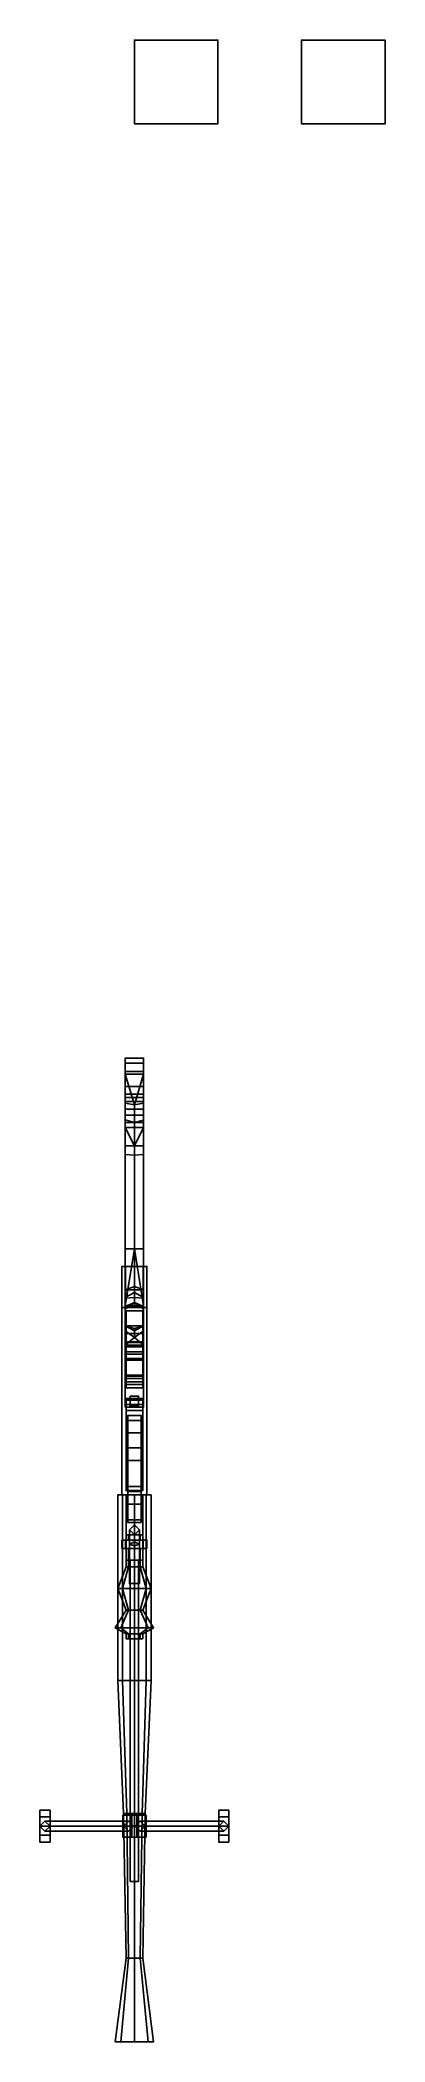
# Model space of a CAD drawing. Header units: millimetres. Extents: x -1.1 to 3, y -11.9 to 12.
import ezdxf

# ---------------------------------------------------------------- set-up
doc = ezdxf.new("R2010")
doc.units = ezdxf.units.MM

msp = doc.modelspace()

# ---------------------------------------------------------------- linework, layer by layer
for points in [[(1, 12, 1), (1, 12), (0, 12), (0, 12, 1)], [(1, 12), (1, 11), (0, 11), (0, 12)], [(0, 12), (0, 11), (0, 11, 1), (0, 12, 1)], [(0, 12, 1), (0, 11, 1), (1, 11, 1), (1, 12, 1)], [(1, 11, 1), (1, 11), (1, 12), (1, 12, 1)], [(3, 12), (3, 11), (2, 11), (2, 12)], [(2, 12), (2, 11), (3, 11), (3, 12)], [(0, 11, 1), (0, 11), (1, 11), (1, 11, 1)], [(-0.11, -0.17, 3.38), (-0.11, -0.36, 3.49), (-0.11, -0.23, 3.49), (-0.11, -0.17, 3.43)], [(0.11, -0.17, 3.43), (0.11, -0.17, 3.38), (-0.11, -0.17, 3.38), (-0.11, -0.17, 3.43)], [(-0.11, -0.17, 3.43), (-0.11, -0.23, 3.49), (0.11, -0.23, 3.49), (0.11, -0.17, 3.43)], [(-0.11, -0.36, 3.38), (-0.11, -0.36, 3.49), (-0.11, -0.17, 3.38), (-0.11, -0.33, 3.27)], [(-0.11, -0.33, 3.27), (-0.11, -0.17, 3.38), (0.11, -0.17, 3.38), (0.11, -0.33, 3.27)], [(-0.11, -0.23, 3.49), (-0.11, -0.36, 3.49), (0.11, -0.36, 3.49), (0.11, -0.23, 3.49)], [(0.11, -0.23, 3.49), (0.11, -0.36, 3.49), (0.11, -0.17, 3.38), (0.11, -0.17, 3.43)], [(0.11, -0.17, 3.38), (0.11, -0.36, 3.49), (0.11, -0.36, 3.38), (0.11, -0.33, 3.27)], [(-0.11, -0.56, 3.13), (-0.11, -0.36, 3.38), (-0.11, -0.33, 3.27), (-0.11, -0.51, 3.06)], [(-0.11, -0.51, 3.06), (-0.11, -0.33, 3.27), (0.11, -0.33, 3.27), (0.11, -0.51, 3.06)], [(-0.11, -0.56, 3.13), (-0.11, -0.71, 3.49), (-0.11, -0.36, 3.49), (-0.11, -0.36, 3.38)], [(-0.11, -0.36, 3.49), (0, -0.73, 3.53), (0, -0.73, 3.53), (0.11, -0.36, 3.49)], [(-0.11, -0.71, 3.49), (0, -0.73, 3.53), (0, -0.73, 3.53), (-0.11, -0.36, 3.49)], [(0, -0.73, 3.53), (0, -0.73, 3.53), (0.11, -0.71, 3.49), (0.11, -0.36, 3.49)], [(0.11, -0.33, 3.27), (0.11, -0.36, 3.38), (0.11, -0.56, 3.13), (0.11, -0.51, 3.06)], [(0.11, -0.36, 3.49), (0.11, -0.71, 3.49), (0.11, -0.56, 3.13), (0.11, -0.36, 3.38)], [(-0.11, -0.69, 2.84), (-0.11, -0.56, 3.13), (-0.11, -0.51, 3.06), (-0.11, -0.6, 2.81)], [(-0.11, -0.6, 2.81), (-0.11, -0.51, 3.06), (0.11, -0.51, 3.06), (0.11, -0.6, 2.81)], [(-0.11, -0.69, 2.84), (-0.11, -0.91, 3.36), (-0.11, -0.71, 3.49), (-0.11, -0.56, 3.13)], [(-0.11, -0.85, 2.63), (-0.11, -0.69, 2.84), (-0.11, -0.6, 2.81), (-0.11, -0.64, 2.34)], [(-0.11, -0.64, 2.34), (-0.11, -0.6, 2.81), (0.11, -0.6, 2.81), (0.11, -0.64, 2.34)], [(-0.11, -0.78, 2.03), (-0.11, -0.94, 2.03), (-0.11, -0.85, 2.63), (-0.11, -0.64, 2.34)], [(0.11, -0.64, 2.34), (0.11, -0.78, 2.03), (-0.11, -0.78, 2.03), (-0.11, -0.64, 2.34)], [(0.11, -0.85, 2.63), (0.11, -0.69, 2.84), (-0.11, -0.69, 2.84), (-0.11, -0.85, 2.63)], [(-0.11, -0.85, 2.63), (-0.11, -1.32, 3.3), (-0.11, -0.91, 3.36), (-0.11, -0.69, 2.84)], [(0.11, -0.69, 2.84), (0.11, -0.85, 2.63), (-0.11, -0.85, 2.63), (-0.11, -0.69, 2.84)], [(-0.11, -0.908, 3.361), (0, -0.94, 3.41), (0, -0.73, 3.53), (-0.11, -0.71, 3.49)], [(0, -0.73, 3.53), (0, -0.94, 3.41), (0.11, -0.91, 3.36), (0.11, -0.71, 3.49)], [(0.11, -0.51, 3.06), (0.11, -0.56, 3.13), (0.11, -0.69, 2.84), (0.11, -0.6, 2.81)], [(0.11, -0.71, 3.49), (0.11, -0.91, 3.36), (0.11, -0.69, 2.84), (0.11, -0.56, 3.13)], [(0.11, -0.6, 2.81), (0.11, -0.69, 2.84), (0.11, -0.85, 2.63), (0.11, -0.64, 2.34)], [(0.11, -0.85, 2.63), (0.11, -0.94, 2.03), (0.11, -0.78, 2.03), (0.11, -0.64, 2.34)], [(0.11, -0.91, 3.36), (0.11, -1.32, 3.3), (0.11, -0.85, 2.63), (0.11, -0.69, 2.84)], [(0.11, -0.78, 2.03), (0.11, -0.94, 2.03), (-0.11, -0.94, 2.03), (-0.11, -0.78, 2.03)], [(-0.11, -0.94, 2.03), (-0.11, -1, 2.31), (-0.11, -0.85, 2.63)], [(-0.11, -1, 2.31), (-0.11, -1.22, 2.36), (-0.11, -1.32, 3.3), (-0.11, -0.85, 2.63)], [(-0.11, -1.32, 3.3), (0, -1.33, 3.35), (0, -0.94, 3.41), (-0.11, -0.908, 3.361)], [(0.11, -0.94, 2.03), (0.11, -1, 2.31), (-0.11, -1, 2.31), (-0.11, -0.94, 2.03)], [(0, -0.94, 3.41), (0, -1.33, 3.35), (0.11, -1.32, 3.3), (0.11, -0.91, 3.36)], [(0.11, -0.85, 2.63), (0.11, -1, 2.31), (0.11, -0.94, 2.03), (0.11, -0.85, 2.63)], [(0.11, -1.32, 3.3), (0.11, -1.22, 2.36), (0.11, -1, 2.31), (0.11, -0.85, 2.63)], [(0.11, -1, 2.31), (0, -1.22, 2.31), (0, -1.22, 2.31), (-0.11, -1, 2.31)], [(0, -1.22, 2.31), (-0.11, -1.22, 2.36), (-0.11, -1.22, 2.36), (-0.11, -1, 2.31)], [(0.11, -1.22, 2.36), (0, -1.22, 2.31), (0, -1.22, 2.31), (0.11, -1, 2.31)], [(-0.11, -1.22, 2.36), (-0.11, -2.45, 2.86), (-0.11, -2.45, 3.3), (-0.11, -1.32, 3.3)], [(0, -1.22, 2.31), (0, -2.45, 2.81), (-0.11, -2.45, 2.86), (-0.11, -1.22, 2.36)], [(-0.11, -1.32, 3.3), (-0.11, -2.45, 3.3), (0, -2.45, 3.35), (0, -1.33, 3.35)], [(0.11, -2.45, 2.86), (0, -2.45, 2.81), (0, -1.22, 2.31), (0.11, -1.22, 2.36)], [(0, -2.45, 3.35), (0.11, -2.45, 3.3), (0.11, -1.32, 3.3), (0, -1.33, 3.35)], [(0.11, -2.45, 3.3), (0.11, -2.45, 2.86), (0.11, -1.22, 2.36), (0.11, -1.32, 3.3)], [(-0.11, -2.45, 2.86), (-0.11, -2.54, 2.93), (-0.11, -2.54, 3.22), (-0.11, -2.45, 3.3)], [(-0.11, -2.54, 3.22), (-0.11, -3.13, 3.3), (-0.11, -3.13, 3.3), (-0.11, -2.45, 3.3)], [(0, -2.45, 3.35), (-0.11, -3.13, 3.3), (0.11, -3.13, 3.3), (0, -2.45, 3.35)], [(-0.11, -2.45, 2.86), (-0.11, -3.04, 3.03), (-0.11, -3.04, 3.03), (-0.11, -2.54, 2.93)], [(0, -2.45, 2.81), (0, -3.03, 2.97), (-0.11, -3.04, 3.03), (-0.11, -2.45, 2.86)], [(-0.11, -2.45, 3.3), (-0.11, -3.13, 3.3), (0, -2.45, 3.35)], [(-0.11, -2.54, 2.93), (-0.11, -3.04, 3.03), (-0.11, -3.13, 3.3), (-0.11, -2.54, 3.22)], [(0.11, -2.45, 2.86), (0.11, -3.04, 3.03), (0, -3.03, 2.97), (0, -2.45, 2.81)], [(0, -2.45, 3.35), (0.11, -3.13, 3.3), (0.11, -2.45, 3.3), (0, -2.45, 3.35)], [(0.11, -2.54, 3.22), (0.11, -2.54, 2.93), (0.11, -2.45, 2.86), (0.11, -2.45, 3.3)], [(0.11, -3.13, 3.3), (0.11, -3.13, 3.3), (0.11, -2.54, 3.22), (0.11, -2.45, 3.3)], [(0.11, -3.04, 3.03), (0.11, -3.04, 3.03), (0.11, -2.45, 2.86), (0.11, -2.54, 2.93)], [(0.11, -3.13, 3.3), (0.11, -3.04, 3.03), (0.11, -2.54, 2.93), (0.11, -2.54, 3.22)], [(-0.106, -2.66, 3.746), (-0.15, -2.66, 3.64), (-0.15, -3.15, 3.64), (-0.106, -3.15, 3.746)], [(-0.15, -2.66, 3.64), (-0.106, -2.66, 3.534), (-0.106, -3.15, 3.534), (-0.15, -3.15, 3.64)], [(0.106, -2.66, 3.746), (-0.15, -2.66, 3.64), (-0.106, -2.66, 3.746), (0, -2.66, 3.79)], [(0.15, -2.66, 3.64), (-0.106, -2.66, 3.534), (-0.15, -2.66, 3.64), (0.106, -2.66, 3.746)], [(0, -2.66, 3.79), (-0.106, -2.66, 3.746), (-0.106, -3.15, 3.746), (0, -3.15, 3.79)], [(-0.106, -2.66, 3.534), (0, -2.66, 3.49), (0, -3.15, 3.49), (-0.106, -3.15, 3.534)], [(0.106, -2.66, 3.534), (0, -2.66, 3.49), (-0.106, -2.66, 3.534), (0.15, -2.66, 3.64)], [(0.106, -2.66, 3.746), (0, -2.66, 3.79), (0, -3.15, 3.79), (0.106, -3.15, 3.746)], [(0, -2.66, 3.49), (0.106, -2.66, 3.534), (0.106, -3.15, 3.534), (0, -3.15, 3.49)], [(0.15, -2.66, 3.64), (0.106, -2.66, 3.746), (0.106, -3.15, 3.746), (0.15, -3.15, 3.64)], [(0.106, -2.66, 3.534), (0.15, -2.66, 3.64), (0.15, -3.15, 3.64), (0.106, -3.15, 3.534)], [(-0.11, -2.94, 2.1), (-0.11, -3.03, 2.51), (0, -2.97, 2.51), (0, -2.9, 2.16)], [(0, -2.9, 2.16), (0.11, -2.94, 2.1), (-0.11, -2.94, 2.1), (0, -2.9, 2.16)], [(-0.11, -3.37, 2.02), (-0.11, -3.37, 2.45), (-0.11, -3.03, 2.51), (-0.11, -2.94, 2.1)], [(0.11, -2.94, 2.1), (0.11, -3.37, 2.02), (-0.11, -3.37, 2.02), (-0.11, -2.94, 2.1)], [(-0.11, -3.03, 2.51), (-0.11, -3.14, 2.79), (0, -3.09, 2.8), (0, -2.97, 2.51)], [(0, -3.03, 2.97), (0, -3.09, 2.89), (-0.11, -3.17, 2.92), (-0.11, -3.04, 3.03)], [(-0.11, -3.37, 2.45), (-0.11, -3.43, 2.7), (-0.11, -3.14, 2.79), (-0.11, -3.03, 2.51)], [(-0.11, -3.04, 3.03), (-0.11, -3.46, 3.09), (-0.11, -3.46, 3.3), (-0.11, -3.13, 3.3)], [(-0.11, -3.17, 2.92), (-0.11, -3.46, 2.96), (-0.11, -3.46, 3.09), (-0.11, -3.04, 3.03)], [(0, -3.09, 2.89), (0, -3.09, 2.8), (-0.11, -3.14, 2.79), (-0.11, -3.17, 2.92)], [(0, -2.9, 2.16), (0, -2.97, 2.51), (0.11, -3.03, 2.51), (0.11, -2.94, 2.1)], [(0, -2.97, 2.51), (0, -3.09, 2.8), (0.11, -3.14, 2.79), (0.11, -3.03, 2.51)], [(0.11, -3.04, 3.03), (0.11, -3.17, 2.92), (0, -3.09, 2.89), (0, -3.03, 2.97)], [(0.11, -3.17, 2.92), (0.11, -3.14, 2.79), (0, -3.09, 2.8), (0, -3.09, 2.89)], [(0.11, -3.03, 2.51), (0.11, -3.37, 2.45), (0.11, -3.37, 2.02), (0.11, -2.94, 2.1)], [(0.11, -3.14, 2.79), (0.11, -3.43, 2.7), (0.11, -3.37, 2.45), (0.11, -3.03, 2.51)], [(0.11, -3.46, 3.3), (0.11, -3.46, 3.09), (0.11, -3.04, 3.03), (0.11, -3.13, 3.3)], [(0.11, -3.46, 3.09), (0.11, -3.46, 2.96), (0.11, -3.17, 2.92), (0.11, -3.04, 3.03)], [(-0.15, -3.15, 3.3), (-0.15, -5.39, 3.3), (-0.15, -5.39, 3.94), (-0.15, -3.15, 3.94)], [(0.15, -3.15, 3.94), (0.15, -3.15, 3.3), (-0.15, -3.15, 3.3), (-0.15, -3.15, 3.94)], [(0.15, -3.15, 3.3), (0.15, -5.39, 3.3), (-0.15, -5.39, 3.3), (-0.15, -3.15, 3.3)], [(-0.15, -3.15, 3.94), (-0.15, -5.39, 3.94), (0.15, -5.39, 3.94), (0.15, -3.15, 3.94)], [(0.11, -3.15, 3.3), (0.11, -3.13, 3.3), (-0.11, -3.13, 3.3), (-0.11, -3.15, 3.3)], [(-0.11, -3.14, 2.79), (-0.11, -3.56, 2.86), (-0.11, -3.46, 2.96), (-0.11, -3.17, 2.92)], [(-0.11, -3.43, 2.7), (-0.11, -3.6, 2.83), (-0.11, -3.56, 2.86), (-0.11, -3.14, 2.79)], [(-0.1, -3.19, 3.94), (-0.1, -4.11, 3.94), (-0.1, -4.11, 4.03), (-0.1, -3.19, 4.03)], [(-0.1, -3.19, 4.03), (-0.1, -4.11, 4.03), (0.1, -4.11, 4.03), (0.1, -3.19, 4.03)], [(0.1, -3.19, 4.03), (0.1, -3.19, 3.94), (-0.1, -3.19, 3.94), (-0.1, -3.19, 4.03)], [(0.1, -4.11, 4.03), (0.1, -4.11, 3.94), (0.1, -3.19, 3.94), (0.1, -3.19, 4.03)], [(0.11, -3.46, 2.96), (0.11, -3.56, 2.86), (0.11, -3.14, 2.79), (0.11, -3.17, 2.92)], [(0.11, -3.56, 2.86), (0.11, -3.6, 2.83), (0.11, -3.43, 2.7), (0.11, -3.14, 2.79)], [(0.15, -5.39, 3.94), (0.15, -5.39, 3.3), (0.15, -3.15, 3.3), (0.15, -3.15, 3.94)], [(0, -3.4, 2.45), (0, -3.51, 2.7), (-0.11, -3.43, 2.7), (-0.11, -3.37, 2.45)], [(0, -3.43, 2.03), (0, -3.4, 2.45), (-0.11, -3.37, 2.45), (-0.11, -3.37, 2.02)], [(0.11, -3.37, 2.02), (0, -3.43, 2.03), (0, -3.43, 2.03), (-0.11, -3.37, 2.02)], [(0, -3.51, 2.7), (-0.11, -3.6, 2.83), (-0.11, -3.43, 2.7), (0, -3.51, 2.7)], [(-0.11, -3.57, 3.18), (-0.11, -3.96, 3.18), (-0.11, -4.26, 3.3), (-0.11, -3.46, 3.3)], [(-0.11, -3.46, 3.09), (-0.11, -3.57, 3.18), (-0.11, -3.46, 3.3)], [(0.11, -3.46, 3.09), (0.11, -3.57, 3.18), (-0.11, -3.57, 3.18), (-0.11, -3.46, 3.09)], [(-0.11, -3.46, 3.09), (-0.11, -3.46, 2.96), (0.11, -3.46, 2.96), (0.11, -3.46, 3.09)], [(-0.11, -3.46, 2.96), (-0.11, -3.56, 2.86), (0.11, -3.56, 2.86), (0.11, -3.46, 2.96)], [(0, -3.51, 2.7), (0.11, -3.6, 2.83), (-0.11, -3.6, 2.83), (0, -3.51, 2.7)], [(-0.11, -3.6, 2.83), (-0.11, -4, 2.83), (-0.11, -3.97, 2.86), (-0.11, -3.56, 2.86)], [(-0.11, -3.56, 2.86), (-0.11, -3.97, 2.86), (0.11, -3.97, 2.86), (0.11, -3.56, 2.86)], [(0.11, -3.57, 3.18), (0.11, -3.96, 3.18), (-0.11, -3.96, 3.18), (-0.11, -3.57, 3.18)], [(0.11, -3.37, 2.02), (0.11, -3.37, 2.45), (0, -3.4, 2.45), (0, -3.43, 2.03)], [(0.11, -3.37, 2.45), (0.11, -3.43, 2.7), (0, -3.51, 2.7), (0, -3.4, 2.45)], [(0.11, -3.43, 2.7), (0.11, -3.6, 2.83), (0, -3.51, 2.7), (0.11, -3.43, 2.7)], [(0.11, -4.26, 3.3), (0.11, -3.96, 3.18), (0.11, -3.57, 3.18), (0.11, -3.46, 3.3)], [(0.11, -3.46, 3.3), (0.11, -3.57, 3.18), (0.11, -3.46, 3.09), (0.11, -3.46, 3.3)], [(0.11, -3.97, 2.86), (0.11, -4, 2.83), (0.11, -3.6, 2.83), (0.11, -3.56, 2.86)], [(0.11, -3.6, 2.83), (0.11, -4, 2.83), (-0.11, -4, 2.83), (-0.11, -3.6, 2.83)], [(-0.11, -3.68, 3), (-0.11, -3.71, 3.03), (-0.11, -3.71, 3.18), (-0.11, -3.62, 3.18)], [(0.11, -3.62, 3.18), (0.11, -3.68, 3), (-0.11, -3.68, 3), (-0.11, -3.62, 3.18)], [(-0.11, -3.76, 2.88), (-0.11, -3.78, 2.88), (-0.11, -3.71, 3.03), (-0.11, -3.68, 3)], [(0.11, -3.68, 3), (0.11, -3.76, 2.88), (-0.11, -3.76, 2.88), (-0.11, -3.68, 3)], [(-0.11, -3.71, 3.18), (-0.11, -3.71, 3.03), (0.11, -3.71, 3.03), (0.11, -3.71, 3.18)], [(-0.11, -3.71, 3.03), (-0.11, -3.78, 2.88), (0.11, -3.78, 2.88), (0.11, -3.71, 3.03)], [(0.11, -3.76, 2.88), (0.11, -3.78, 2.88), (-0.11, -3.78, 2.88), (-0.11, -3.76, 2.88)], [(0.11, -3.71, 3.18), (0.11, -3.71, 3.03), (0.11, -3.68, 3), (0.11, -3.62, 3.18)], [(0.11, -3.71, 3.03), (0.11, -3.78, 2.88), (0.11, -3.76, 2.88), (0.11, -3.68, 3)], [(-0.11, -4.26, 3.3), (-0.11, -3.96, 3.18), (0.11, -3.96, 3.18), (0.11, -4.26, 3.3)], [(-0.11, -4.04, 3.09), (-0.11, -4.04, 3.09), (-0.11, -4.26, 3.3), (-0.11, -3.96, 3.18)], [(-0.11, -3.96, 3.18), (-0.11, -4.26, 3.3), (0.11, -4.26, 3.3), (0.11, -3.96, 3.18)], [(0.11, -3.96, 3.18), (0.11, -4.04, 3.09), (-0.11, -4.04, 3.09), (-0.11, -3.96, 3.18)], [(-0.11, -4, 2.83), (-0.11, -4.07, 2.91), (-0.11, -4.04, 2.95), (-0.11, -3.97, 2.86)], [(-0.11, -3.97, 2.86), (-0.11, -4.04, 2.95), (0.11, -4.04, 2.95), (0.11, -3.97, 2.86)], [(0.11, -4, 2.83), (0.11, -4.07, 2.91), (-0.11, -4.07, 2.91), (-0.11, -4, 2.83)], [(-0.11, -4.04, 2.95), (-0.11, -4.04, 3.09), (0.11, -4.04, 3.09), (0.11, -4.04, 2.95)], [(-0.11, -4.07, 2.91), (-0.11, -4.26, 2.91), (-0.11, -4.04, 3.09), (-0.11, -4.04, 2.95)], [(-0.11, -4.04, 3.09), (-0.11, -4.26, 2.91), (0.11, -4.26, 2.91), (0.11, -4.04, 3.09)], [(-0.11, -4.26, 2.91), (-0.11, -4.26, 2.91), (-0.11, -4.26, 3.3), (-0.11, -4.04, 3.09)], [(0.11, -4.04, 3.09), (0.11, -4.26, 2.91), (-0.11, -4.26, 2.91), (-0.11, -4.04, 3.09)], [(0.11, -4.04, 3.09), (0.11, -4.04, 3.09), (-0.11, -4.04, 3.09)], [(0.11, -4.26, 3.3), (0.11, -4.04, 3.09), (0.11, -4.04, 3.09), (0.11, -3.96, 3.18)], [(0.11, -4.04, 2.95), (0.11, -4.07, 2.91), (0.11, -4, 2.83), (0.11, -3.97, 2.86)], [(0.11, -4.04, 3.09), (0.11, -4.26, 2.91), (0.11, -4.07, 2.91), (0.11, -4.04, 2.95)], [(0.11, -4.26, 3.3), (0.11, -4.26, 2.91), (0.11, -4.26, 2.91), (0.11, -4.04, 3.09)], [(0.11, -4.07, 2.91), (0.11, -4.26, 2.91), (-0.11, -4.26, 2.91), (-0.11, -4.07, 2.91)], [(-0.11, -4.26, 3.3), (-0.11, -4.26, 2.91), (0.11, -4.26, 2.91), (0.11, -4.26, 3.3)], [(0.11, -4.26, 2.91), (0.11, -4.26, 2.91), (-0.11, -4.26, 2.91)], [(-0.11, -4.31, 3.01), (-0.11, -4.31, 3.15), (-0.11, -4.26, 3.15), (-0.11, -4.26, 3.01)], [(-0.11, -4.26, 3.15), (-0.11, -4.31, 3.15), (0.11, -4.31, 3.15), (0.11, -4.26, 3.15)], [(0.11, -4.26, 3.01), (0.11, -4.31, 3.01), (-0.11, -4.31, 3.01), (-0.11, -4.26, 3.01)], [(-0.1, -4.11, 4.03), (-0.1, -4.11, 3.94), (0.1, -4.11, 3.94), (0.1, -4.11, 4.03)], [(-0.1, -4.24, 3.94), (-0.1, -5.34, 3.94), (-0.1, -4.38, 4.11), (-0.1, -4.24, 4.11)], [(0.1, -4.24, 4.11), (0.1, -4.24, 3.94), (-0.1, -4.24, 3.94), (-0.1, -4.24, 4.11)], [(-0.1, -4.24, 4.11), (-0.1, -4.38, 4.11), (0.1, -4.38, 4.11), (0.1, -4.24, 4.11)], [(-0.05, -4.21, 4.52), (-0.05, -4.33, 4.11), (0.05, -4.33, 4.11), (0.05, -4.21, 4.52)], [(0.05, -4.21, 4.52), (0.05, -4.33, 4.11), (-0.05, -4.33, 4.11), (-0.05, -4.21, 4.52)], [(0.1, -4.38, 4.11), (0.1, -5.34, 3.94), (0.1, -4.24, 3.94), (0.1, -4.24, 4.11)], [(0.11, -4.26, 3.15), (0.11, -4.31, 3.15), (0.11, -4.31, 3.01), (0.11, -4.26, 3.01)], [(-0.11, -4.31, 3.15), (-0.11, -4.34, 3.12), (0.11, -4.34, 3.12), (0.11, -4.31, 3.15)], [(-0.11, -4.34, 3.05), (-0.11, -4.34, 3.12), (-0.11, -4.31, 3.15), (-0.11, -4.31, 3.01)], [(0.11, -4.31, 3.01), (0.11, -4.34, 3.05), (-0.11, -4.34, 3.05), (-0.11, -4.31, 3.01)], [(0.11, -4.34, 3.05), (0.11, -4.34, 3.12), (-0.11, -4.34, 3.12), (-0.11, -4.34, 3.05)], [(0.1, -4.38, 4.4), (0.1, -4.38, 4.11), (-0.1, -4.38, 4.11), (-0.1, -4.38, 4.4)], [(-0.1, -4.38, 4.11), (-0.1, -5.34, 3.94), (-0.1, -5.34, 4.4), (-0.1, -4.38, 4.4)], [(-0.1, -4.38, 4.4), (-0.1, -5.34, 4.4), (0.1, -5.34, 4.4), (0.1, -4.38, 4.4)], [(-0.08, -4.44, 4.4), (-0.08, -5.29, 4.4), (-0.08, -5.35, 4.86), (-0.08, -4.5, 4.86)], [(0.08, -4.5, 4.86), (0.08, -4.44, 4.4), (-0.08, -4.44, 4.4), (-0.08, -4.5, 4.86)], [(-0.08, -4.5, 4.86), (-0.08, -5.35, 4.86), (-0.08, -5.5, 5.32), (-0.08, -4.65, 5.48)], [(0.08, -4.65, 5.48), (0.08, -4.5, 4.86), (-0.08, -4.5, 4.86), (-0.08, -4.65, 5.48)], [(0.08, -5.35, 4.86), (0.08, -5.29, 4.4), (0.08, -4.44, 4.4), (0.08, -4.5, 4.86)], [(0.08, -5.5, 5.32), (0.08, -5.35, 4.86), (0.08, -4.5, 4.86), (0.08, -4.65, 5.48)], [(0.1, -5.34, 4.4), (0.1, -5.34, 3.94), (0.1, -4.38, 4.11), (0.1, -4.38, 4.4)], [(0.11, -4.31, 3.15), (0.11, -4.34, 3.12), (0.11, -4.34, 3.05), (0.11, -4.31, 3.01)], [(-0.08, -4.65, 5.48), (-0.08, -5.5, 5.32), (-0.08, -5.69, 5.8), (-0.08, -4.83, 5.94)], [(0.08, -4.83, 5.94), (0.08, -4.65, 5.48), (-0.08, -4.65, 5.48), (-0.08, -4.83, 5.94)], [(0.08, -5.69, 5.8), (0.08, -5.5, 5.32), (0.08, -4.65, 5.48), (0.08, -4.83, 5.94)], [(0.08, -4.98, 6.22), (0.08, -4.83, 5.94), (-0.08, -4.83, 5.94), (-0.08, -4.98, 6.22)], [(-0.08, -4.83, 5.94), (-0.08, -5.69, 5.8), (-0.08, -5.72, 5.86), (-0.08, -4.98, 6.22)], [(-0.08, -4.98, 6.22), (-0.08, -5.72, 5.86), (0.08, -5.72, 5.86), (0.08, -4.98, 6.22)], [(0.08, -5.72, 5.86), (0.08, -5.69, 5.8), (0.08, -4.83, 5.94), (0.08, -4.98, 6.22)], [(-0.141, -5.39, 3.911), (-0.2, -5.39, 3.77), (-0.2, -7.61, 3.77), (-0.141, -7.61, 3.911)], [(-0.2, -5.39, 3.77), (-0.141, -5.39, 3.629), (-0.141, -7.61, 3.629), (-0.2, -7.61, 3.77)], [(-0.15, -5.39, 3.94), (-0.15, -5.39, 3.3), (0.15, -5.39, 3.3), (0.15, -5.39, 3.94)], [(0, -5.39, 3.97), (-0.141, -5.39, 3.911), (-0.141, -7.61, 3.911), (0, -7.61, 3.97)], [(-0.141, -5.39, 3.629), (0, -5.39, 3.57), (0, -7.61, 3.57), (-0.141, -7.61, 3.629)], [(-0.1, -5.34, 4.4), (-0.1, -5.34, 3.94), (0.1, -5.34, 3.94), (0.1, -5.34, 4.4)], [(-0.1, -5.39, 3.3), (-0.1, -6.17, 3.3), (-0.1, -6.17, 3.7), (-0.1, -5.39, 3.7)], [(-0.1, -5.39, 3.7), (-0.1, -6.17, 3.7), (0.1, -6.17, 3.7), (0.1, -5.39, 3.7)], [(0.1, -5.39, 3.3), (0.1, -6.17, 3.3), (-0.1, -6.17, 3.3), (-0.1, -5.39, 3.3)], [(-0.08, -5.35, 4.86), (-0.08, -5.29, 4.4), (0.08, -5.29, 4.4), (0.08, -5.35, 4.86)], [(-0.08, -5.5, 5.32), (-0.08, -5.35, 4.86), (0.08, -5.35, 4.86), (0.08, -5.5, 5.32)], [(-0.08, -5.69, 5.8), (-0.08, -5.5, 5.32), (0.08, -5.5, 5.32), (0.08, -5.69, 5.8)], [(0.141, -5.39, 3.911), (0, -5.39, 3.97), (0, -7.61, 3.97), (0.141, -7.61, 3.911)], [(0, -5.39, 3.57), (0.141, -5.39, 3.629), (0.141, -7.61, 3.629), (0, -7.61, 3.57)], [(0.1, -6.17, 3.7), (0.1, -6.17, 3.3), (0.1, -5.39, 3.3), (0.1, -5.39, 3.7)], [(0.2, -5.39, 3.77), (0.141, -5.39, 3.911), (0.141, -7.61, 3.911), (0.2, -7.61, 3.77)], [(0.141, -5.39, 3.629), (0.2, -5.39, 3.77), (0.2, -7.61, 3.77), (0.141, -7.61, 3.629)], [(-0.08, -5.72, 5.86), (-0.08, -5.69, 5.8), (0.08, -5.69, 5.8), (0.08, -5.72, 5.86)], [(-0.106, -5.93, 4.676), (-0.15, -5.93, 4.57), (-0.15, -6.03, 4.57), (-0.106, -6.03, 4.676)], [(-0.15, -5.93, 4.57), (-0.106, -5.93, 4.464), (-0.106, -6.03, 4.464), (-0.15, -6.03, 4.57)], [(0.106, -5.93, 4.464), (-0.15, -5.93, 4.57), (-0.106, -5.93, 4.676), (0.15, -5.93, 4.57)], [(0, -5.93, 4.42), (-0.106, -5.93, 4.464), (-0.15, -5.93, 4.57), (0.106, -5.93, 4.464)], [(0, -5.93, 4.72), (-0.106, -5.93, 4.676), (-0.106, -6.03, 4.676), (0, -6.03, 4.72)], [(-0.106, -5.93, 4.464), (0, -5.93, 4.42), (0, -6.03, 4.42), (-0.106, -6.03, 4.464)], [(0.15, -5.93, 4.57), (-0.106, -5.93, 4.676), (0, -5.93, 4.72), (0.106, -5.93, 4.676)], [(-0.071, -5.87, 4.641), (-0.1, -5.87, 4.57), (-0.1, -5.93, 4.57), (-0.071, -5.93, 4.641)], [(-0.1, -5.87, 4.57), (-0.071, -5.87, 4.499), (-0.071, -5.93, 4.499), (-0.1, -5.93, 4.57)], [(0.071, -5.87, 4.499), (-0.1, -5.87, 4.57), (-0.071, -5.87, 4.641), (0.1, -5.87, 4.57)], [(0, -5.87, 4.47), (-0.071, -5.87, 4.499), (-0.1, -5.87, 4.57), (0.071, -5.87, 4.499)], [(0, -5.87, 4.67), (-0.071, -5.87, 4.641), (-0.071, -5.93, 4.641), (0, -5.93, 4.67)], [(-0.071, -5.87, 4.499), (0, -5.87, 4.47), (0, -5.93, 4.47), (-0.071, -5.93, 4.499)], [(0.1, -5.87, 4.57), (-0.071, -5.87, 4.641), (0, -5.87, 4.67), (0.071, -5.87, 4.641)], [(0, -5.75, 4.17), (-0.06, -5.81, 4.2), (-0.06, -5.81, 4.51), (0, -5.75, 4.54)], [(0, -5.95, 4), (-0.06, -5.98, 4.06), (-0.06, -5.81, 4.2), (0, -5.75, 4.17)], [(-0.06, -5.87, 4.57), (0, -5.87, 4.63), (0, -5.75, 4.54), (-0.06, -5.81, 4.51)], [(-0.06, -5.81, 4.2), (0, -5.87, 4.23), (0, -5.87, 4.47), (-0.06, -5.81, 4.51)], [(-0.06, -5.98, 4.06), (0, -6, 4.12), (0, -5.87, 4.23), (-0.06, -5.81, 4.2)], [(0, -5.87, 4.47), (-0.06, -5.87, 4.57), (-0.06, -5.81, 4.51), (0, -5.87, 4.47)], [(-0.06, -5.98, 4.06), (0, -5.95, 4), (0, -6.45, 4), (-0.06, -6.45, 4.06)], [(0, -6, 4.12), (-0.06, -5.98, 4.06), (-0.06, -6.45, 4.06), (0, -6.45, 4.12)], [(0.06, -5.81, 4.2), (0, -5.75, 4.17), (0, -5.75, 4.54), (0.06, -5.81, 4.51)], [(0.06, -5.98, 4.06), (0, -5.95, 4), (0, -5.75, 4.17), (0.06, -5.81, 4.2)], [(0, -5.87, 4.63), (0.06, -5.87, 4.57), (0.06, -5.81, 4.51), (0, -5.75, 4.54)], [(0, -5.87, 4.23), (0.06, -5.81, 4.2), (0.06, -5.81, 4.51), (0, -5.87, 4.47)], [(0, -6, 4.12), (0.06, -5.98, 4.06), (0.06, -5.81, 4.2), (0, -5.87, 4.23)], [(0.06, -5.87, 4.57), (0, -5.87, 4.47), (0, -5.87, 4.47), (0.06, -5.81, 4.51)], [(0.071, -5.87, 4.641), (0, -5.87, 4.67), (0, -5.93, 4.67), (0.071, -5.93, 4.641)], [(0, -5.87, 4.47), (0.071, -5.87, 4.499), (0.071, -5.93, 4.499), (0, -5.93, 4.47)], [(0.106, -5.93, 4.676), (0, -5.93, 4.72), (0, -6.03, 4.72), (0.106, -6.03, 4.676)], [(0, -5.93, 4.42), (0.106, -5.93, 4.464), (0.106, -6.03, 4.464), (0, -6.03, 4.42)], [(0, -5.95, 4), (0.06, -5.98, 4.06), (0.06, -6.45, 4.06), (0, -6.45, 4)], [(0.06, -5.98, 4.06), (0, -6, 4.12), (0, -6.45, 4.12), (0.06, -6.45, 4.06)], [(0.1, -5.87, 4.57), (0.071, -5.87, 4.641), (0.071, -5.93, 4.641), (0.1, -5.93, 4.57)], [(0.071, -5.87, 4.499), (0.1, -5.87, 4.57), (0.1, -5.93, 4.57), (0.071, -5.93, 4.499)], [(0.15, -5.93, 4.57), (0.106, -5.93, 4.676), (0.106, -6.03, 4.676), (0.15, -6.03, 4.57)], [(0.106, -5.93, 4.464), (0.15, -5.93, 4.57), (0.15, -6.03, 4.57), (0.106, -6.03, 4.464)], [(0.106, -6.03, 4.676), (-0.15, -6.03, 4.57), (-0.106, -6.03, 4.464), (0.15, -6.03, 4.57)], [(0, -6.03, 4.72), (-0.106, -6.03, 4.676), (-0.15, -6.03, 4.57), (0.106, -6.03, 4.676)], [(0.15, -6.03, 4.57), (-0.106, -6.03, 4.464), (0, -6.03, 4.42), (0.106, -6.03, 4.464)], [(-0.071, -6.03, 4.641), (-0.1, -6.03, 4.57), (-0.1, -6.25, 4.57), (-0.071, -6.25, 4.641)], [(-0.1, -6.03, 4.57), (-0.071, -6.03, 4.499), (-0.071, -6.25, 4.499), (-0.1, -6.25, 4.57)], [(-0.1, -6.17, 3.7), (-0.1, -6.17, 3.3), (0.1, -6.17, 3.3), (0.1, -6.17, 3.7)], [(0, -6.03, 4.67), (-0.071, -6.03, 4.641), (-0.071, -6.25, 4.641), (0, -6.25, 4.67)], [(-0.071, -6.03, 4.499), (0, -6.03, 4.47), (0, -6.25, 4.47), (-0.071, -6.25, 4.499)], [(0, -6.17, 3.51), (-0.05, -6.17, 3.46), (-0.05, -10.01, 3.46), (0, -10.01, 3.51)], [(-0.05, -6.17, 3.46), (0, -6.17, 3.41), (0, -10.01, 3.41), (-0.05, -10.01, 3.46)], [(0.071, -6.03, 4.641), (0, -6.03, 4.67), (0, -6.25, 4.67), (0.071, -6.25, 4.641)], [(0, -6.03, 4.47), (0.071, -6.03, 4.499), (0.071, -6.25, 4.499), (0, -6.25, 4.47)], [(0.05, -6.17, 3.46), (0, -6.17, 3.51), (0, -10.01, 3.51), (0.05, -10.01, 3.46)], [(0, -6.17, 3.41), (0.05, -6.17, 3.46), (0.05, -10.01, 3.46), (0, -10.01, 3.41)], [(0.1, -6.03, 4.57), (0.071, -6.03, 4.641), (0.071, -6.25, 4.641), (0.1, -6.25, 4.57)], [(0.071, -6.03, 4.499), (0.1, -6.03, 4.57), (0.1, -6.25, 4.57), (0.071, -6.25, 4.499)], [(-0.071, -6.25, 4.641), (-0.1, -6.25, 4.57), (-0.2, -6.51, 4.57), (-0.141, -6.51, 4.711)], [(-0.1, -6.25, 4.57), (-0.071, -6.25, 4.499), (-0.141, -6.51, 4.429), (-0.2, -6.51, 4.57)], [(0, -6.25, 4.67), (-0.071, -6.25, 4.641), (-0.141, -6.51, 4.711), (0, -6.51, 4.77)], [(-0.071, -6.25, 4.499), (0, -6.25, 4.47), (0, -6.51, 4.37), (-0.141, -6.51, 4.429)], [(0, -6.45, 4.12), (-0.05, -6.45, 4.07), (0, -6.45, 4.02), (0.05, -6.45, 4.07)], [(0.071, -6.25, 4.641), (0, -6.25, 4.67), (0, -6.51, 4.77), (0.141, -6.51, 4.711)], [(0, -6.25, 4.47), (0.071, -6.25, 4.499), (0.141, -6.51, 4.429), (0, -6.51, 4.37)], [(0.1, -6.25, 4.57), (0.071, -6.25, 4.641), (0.141, -6.51, 4.711), (0.2, -6.51, 4.57)], [(0.071, -6.25, 4.499), (0.1, -6.25, 4.57), (0.2, -6.51, 4.57), (0.141, -6.51, 4.429)], [(-0.071, -6.77, 4.499), (-0.1, -6.77, 4.57), (-0.2, -6.51, 4.57), (-0.141, -6.51, 4.429)], [(-0.1, -6.77, 4.57), (-0.071, -6.77, 4.641), (-0.141, -6.51, 4.711), (-0.2, -6.51, 4.57)], [(0, -6.77, 4.47), (-0.071, -6.77, 4.499), (-0.141, -6.51, 4.429), (0, -6.51, 4.37)], [(-0.071, -6.77, 4.641), (0, -6.77, 4.67), (0, -6.51, 4.77), (-0.141, -6.51, 4.711)], [(0.071, -6.77, 4.499), (0, -6.77, 4.47), (0, -6.51, 4.37), (0.141, -6.51, 4.429)], [(0, -6.77, 4.67), (0.071, -6.77, 4.641), (0.141, -6.51, 4.711), (0, -6.51, 4.77)], [(0.1, -6.77, 4.57), (0.071, -6.77, 4.499), (0.141, -6.51, 4.429), (0.2, -6.51, 4.57)], [(0.071, -6.77, 4.641), (0.1, -6.77, 4.57), (0.2, -6.51, 4.57), (0.141, -6.51, 4.711)], [(-0.071, -6.77, 4.641), (-0.1, -6.77, 4.57), (-0.23, -6.98, 4.57), (-0.163, -6.98, 4.733)], [(-0.1, -6.77, 4.57), (-0.071, -6.77, 4.499), (-0.163, -6.98, 4.407), (-0.23, -6.98, 4.57)], [(0, -6.77, 4.67), (-0.071, -6.77, 4.641), (-0.163, -6.98, 4.733), (0, -6.98, 4.8)], [(-0.071, -6.77, 4.499), (0, -6.77, 4.47), (0, -6.98, 4.34), (-0.163, -6.98, 4.407)], [(0.071, -6.77, 4.641), (0, -6.77, 4.67), (0, -6.98, 4.8), (0.163, -6.98, 4.733)], [(0, -6.77, 4.47), (0.071, -6.77, 4.499), (0.163, -6.98, 4.407), (0, -6.98, 4.34)], [(0.1, -6.77, 4.57), (0.071, -6.77, 4.641), (0.163, -6.98, 4.733), (0.23, -6.98, 4.57)], [(0.071, -6.77, 4.499), (0.1, -6.77, 4.57), (0.23, -6.98, 4.57), (0.163, -6.98, 4.407)], [(-0.071, -7.05, 4.499), (-0.1, -7.05, 4.57), (-0.23, -6.98, 4.57), (-0.163, -6.98, 4.407)], [(-0.1, -7.05, 4.57), (-0.071, -7.05, 4.641), (-0.163, -6.98, 4.733), (-0.23, -6.98, 4.57)], [(0, -7.05, 4.47), (-0.071, -7.05, 4.499), (-0.163, -6.98, 4.407), (0, -6.98, 4.34)], [(-0.071, -7.05, 4.641), (0, -7.05, 4.67), (0, -6.98, 4.8), (-0.163, -6.98, 4.733)], [(-0.071, -7.05, 4.641), (-0.1, -7.05, 4.57), (-0.1, -7.11, 4.57), (-0.071, -7.11, 4.641)], [(-0.1, -7.05, 4.57), (-0.071, -7.05, 4.499), (-0.071, -7.11, 4.499), (-0.1, -7.11, 4.57)], [(0, -7.11, 4.67), (-0.071, -7.11, 4.641), (-0.1, -7.11, 4.57), (0.071, -7.11, 4.641)], [(0.071, -7.11, 4.641), (-0.1, -7.11, 4.57), (-0.071, -7.11, 4.499), (0.1, -7.11, 4.57)], [(0, -7.05, 4.67), (-0.071, -7.05, 4.641), (-0.071, -7.11, 4.641), (0, -7.11, 4.67)], [(-0.071, -7.05, 4.499), (0, -7.05, 4.47), (0, -7.11, 4.47), (-0.071, -7.11, 4.499)], [(0.1, -7.11, 4.57), (-0.071, -7.11, 4.499), (0, -7.11, 4.47), (0.071, -7.11, 4.499)], [(0.071, -7.05, 4.499), (0, -7.05, 4.47), (0, -6.98, 4.34), (0.163, -6.98, 4.407)], [(0, -7.05, 4.67), (0.071, -7.05, 4.641), (0.163, -6.98, 4.733), (0, -6.98, 4.8)], [(0.071, -7.05, 4.641), (0, -7.05, 4.67), (0, -7.11, 4.67), (0.071, -7.11, 4.641)], [(0, -7.05, 4.47), (0.071, -7.05, 4.499), (0.071, -7.11, 4.499), (0, -7.11, 4.47)], [(0.1, -7.05, 4.57), (0.071, -7.05, 4.499), (0.163, -6.98, 4.407), (0.23, -6.98, 4.57)], [(0.071, -7.05, 4.641), (0.1, -7.05, 4.57), (0.23, -6.98, 4.57), (0.163, -6.98, 4.733)], [(0.1, -7.05, 4.57), (0.071, -7.05, 4.641), (0.071, -7.11, 4.641), (0.1, -7.11, 4.57)], [(0.071, -7.05, 4.499), (0.1, -7.05, 4.57), (0.1, -7.11, 4.57), (0.071, -7.11, 4.499)], [(-0.141, -7.61, 3.911), (-0.2, -7.61, 3.77), (-0.13, -9.2, 3.77), (-0.092, -9.2, 3.862)], [(-0.2, -7.61, 3.77), (-0.141, -7.61, 3.629), (-0.092, -9.2, 3.678), (-0.13, -9.2, 3.77)], [(0, -7.61, 3.97), (-0.141, -7.61, 3.911), (-0.092, -9.2, 3.862), (0, -9.2, 3.9)], [(-0.141, -7.61, 3.629), (0, -7.61, 3.57), (0, -9.2, 3.64), (-0.092, -9.2, 3.678)], [(0.141, -7.61, 3.911), (0, -7.61, 3.97), (0, -9.2, 3.9), (0.092, -9.2, 3.862)], [(0, -7.61, 3.57), (0.141, -7.61, 3.629), (0.092, -9.2, 3.678), (0, -9.2, 3.64)], [(0.2, -7.61, 3.77), (0.141, -7.61, 3.911), (0.092, -9.2, 3.862), (0.13, -9.2, 3.77)], [(0.141, -7.61, 3.629), (0.2, -7.61, 3.77), (0.13, -9.2, 3.77), (0.092, -9.2, 3.678)], [(-1.13, -9.24, 0.33), (-1.13, -9.16, 0.44), (-1.01, -9.16, 0.44), (-1.01, -9.24, 0.33)], [(-1.01, -9.24, 0.33), (-1.01, -9.16, 0.44), (-1.13, -9.16, 0.44), (-1.13, -9.24, 0.33)], [(-1.01, -9.24, 0.33), (-1.01, -9.46, 0.33), (-1.13, -9.46, 0.33), (-1.13, -9.24, 0.33)], [(-1.13, -9.24, 0.33), (-1.13, -9.46, 0.33), (-1.01, -9.46, 0.33), (-1.01, -9.24, 0.33)], [(-1.07, -9.29, 0.33), (-1.13, -9.35, 0.33), (-0.13, -9.35, 3.29), (-0.07, -9.29, 3.29)], [(-1.01, -9.35, 0.33), (-1.07, -9.29, 0.33), (-0.07, -9.29, 3.29), (-0.01, -9.35, 3.29)], [(-0.14, -9.22, 3.29), (-0.14, -9.48, 3.29), (-0.14, -9.48, 3.77), (-0.14, -9.22, 3.77)], [(0.14, -9.22, 3.77), (0.14, -9.22, 3.29), (-0.14, -9.22, 3.29), (-0.14, -9.22, 3.77)], [(0.14, -9.22, 3.29), (0.14, -9.48, 3.29), (-0.14, -9.48, 3.29), (-0.14, -9.22, 3.29)], [(-0.14, -9.22, 3.77), (-0.14, -9.48, 3.77), (0.14, -9.48, 3.77), (0.14, -9.22, 3.77)], [(0.03, -9.22, 4.12), (0.14, -9.22, 3.77), (-0.14, -9.22, 3.77), (-0.03, -9.22, 4.12)], [(-0.14, -9.22, 3.77), (-0.14, -9.48, 3.77), (-0.03, -9.48, 4.12), (-0.03, -9.22, 4.12)], [(0.14, -9.22, 3.77), (0.14, -9.48, 3.77), (-0.14, -9.48, 3.77), (-0.14, -9.22, 3.77)], [(-0.092, -9.2, 3.862), (-0.13, -9.2, 3.77), (-0.1, -10.93, 3.77), (-0.071, -10.93, 3.841)], [(-0.13, -9.2, 3.77), (-0.092, -9.2, 3.678), (-0.071, -10.93, 3.699), (-0.1, -10.93, 3.77)], [(0, -9.2, 3.9), (-0.092, -9.2, 3.862), (-0.071, -10.93, 3.841), (0, -10.93, 3.87)], [(-0.092, -9.2, 3.678), (0, -9.2, 3.64), (0, -10.93, 3.67), (-0.071, -10.93, 3.699)], [(-0.03, -9.22, 4.12), (-0.03, -9.48, 4.12), (0.03, -9.48, 4.12), (0.03, -9.22, 4.12)], [(0.092, -9.2, 3.862), (0, -9.2, 3.9), (0, -10.93, 3.87), (0.071, -10.93, 3.841)], [(0, -9.2, 3.64), (0.092, -9.2, 3.678), (0.071, -10.93, 3.699), (0, -10.93, 3.67)], [(1.07, -9.29, 0.33), (1.01, -9.35, 0.33), (0.01, -9.35, 3.29), (0.07, -9.29, 3.29)], [(0.03, -9.48, 4.12), (0.14, -9.48, 3.77), (0.14, -9.22, 3.77), (0.03, -9.22, 4.12)], [(1.13, -9.35, 0.33), (1.07, -9.29, 0.33), (0.07, -9.29, 3.29), (0.13, -9.35, 3.29)], [(0.13, -9.2, 3.77), (0.092, -9.2, 3.862), (0.071, -10.93, 3.841), (0.1, -10.93, 3.77)], [(0.092, -9.2, 3.678), (0.13, -9.2, 3.77), (0.1, -10.93, 3.77), (0.071, -10.93, 3.699)], [(0.14, -9.48, 3.77), (0.14, -9.48, 3.29), (0.14, -9.22, 3.29), (0.14, -9.22, 3.77)], [(1.01, -9.24, 0.33), (1.01, -9.16, 0.44), (1.13, -9.16, 0.44), (1.13, -9.24, 0.33)], [(1.13, -9.24, 0.33), (1.13, -9.16, 0.44), (1.01, -9.16, 0.44), (1.01, -9.24, 0.33)], [(1.13, -9.24, 0.33), (1.13, -9.46, 0.33), (1.01, -9.46, 0.33), (1.01, -9.24, 0.33)], [(1.01, -9.24, 0.33), (1.01, -9.46, 0.33), (1.13, -9.46, 0.33), (1.13, -9.24, 0.33)], [(-1.13, -9.35, 0.33), (-1.07, -9.41, 0.33), (-0.07, -9.41, 3.29), (-0.13, -9.35, 3.29)], [(-1.01, -9.46, 0.33), (-1.01, -9.54, 0.44), (-1.13, -9.54, 0.44), (-1.13, -9.46, 0.33)], [(-1.13, -9.46, 0.33), (-1.13, -9.54, 0.44), (-1.01, -9.54, 0.44), (-1.01, -9.46, 0.33)], [(-1.07, -9.41, 0.33), (-1.01, -9.35, 0.33), (-0.01, -9.35, 3.29), (-0.07, -9.41, 3.29)], [(-0.14, -9.48, 3.77), (-0.14, -9.48, 3.29), (0.14, -9.48, 3.29), (0.14, -9.48, 3.77)], [(-0.03, -9.48, 4.12), (-0.14, -9.48, 3.77), (0.14, -9.48, 3.77), (0.03, -9.48, 4.12)], [(1.01, -9.35, 0.33), (1.07, -9.41, 0.33), (0.07, -9.41, 3.29), (0.01, -9.35, 3.29)], [(1.07, -9.41, 0.33), (1.13, -9.35, 0.33), (0.13, -9.35, 3.29), (0.07, -9.41, 3.29)], [(1.01, -9.46, 0.33), (1.01, -9.54, 0.44), (1.13, -9.54, 0.44), (1.13, -9.46, 0.33)], [(1.13, -9.46, 0.33), (1.13, -9.54, 0.44), (1.01, -9.54, 0.44), (1.01, -9.46, 0.33)], [(0, -10.01, 3.51), (-0.05, -10.01, 3.46), (0, -10.01, 3.41), (0.05, -10.01, 3.46)], [(-0.071, -10.93, 3.841), (-0.1, -10.93, 3.77), (-0.23, -11.93, 3.77), (-0.163, -11.93, 3.933)], [(-0.1, -10.93, 3.77), (-0.071, -10.93, 3.699), (-0.163, -11.93, 3.607), (-0.23, -11.93, 3.77)], [(0, -10.93, 3.87), (-0.071, -10.93, 3.841), (-0.163, -11.93, 3.933), (0, -11.93, 4)], [(-0.071, -10.93, 3.699), (0, -10.93, 3.67), (0, -11.93, 3.54), (-0.163, -11.93, 3.607)], [(0.071, -10.93, 3.841), (0, -10.93, 3.87), (0, -11.93, 4), (0.163, -11.93, 3.933)], [(0, -10.93, 3.67), (0.071, -10.93, 3.699), (0.163, -11.93, 3.607), (0, -11.93, 3.54)], [(0.1, -10.93, 3.77), (0.071, -10.93, 3.841), (0.163, -11.93, 3.933), (0.23, -11.93, 3.77)], [(0.071, -10.93, 3.699), (0.1, -10.93, 3.77), (0.23, -11.93, 3.77), (0.163, -11.93, 3.607)], [(0, -11.93, 4), (-0.163, -11.93, 3.933), (-0.23, -11.93, 3.77), (0.163, -11.93, 3.933)], [(0.163, -11.93, 3.933), (-0.23, -11.93, 3.77), (-0.163, -11.93, 3.607), (0.23, -11.93, 3.77)], [(0.23, -11.93, 3.77), (-0.163, -11.93, 3.607), (0, -11.93, 3.54), (0.163, -11.93, 3.607)]]:
    msp.add_3dface(points)

doc.saveas('drawing.dxf')
